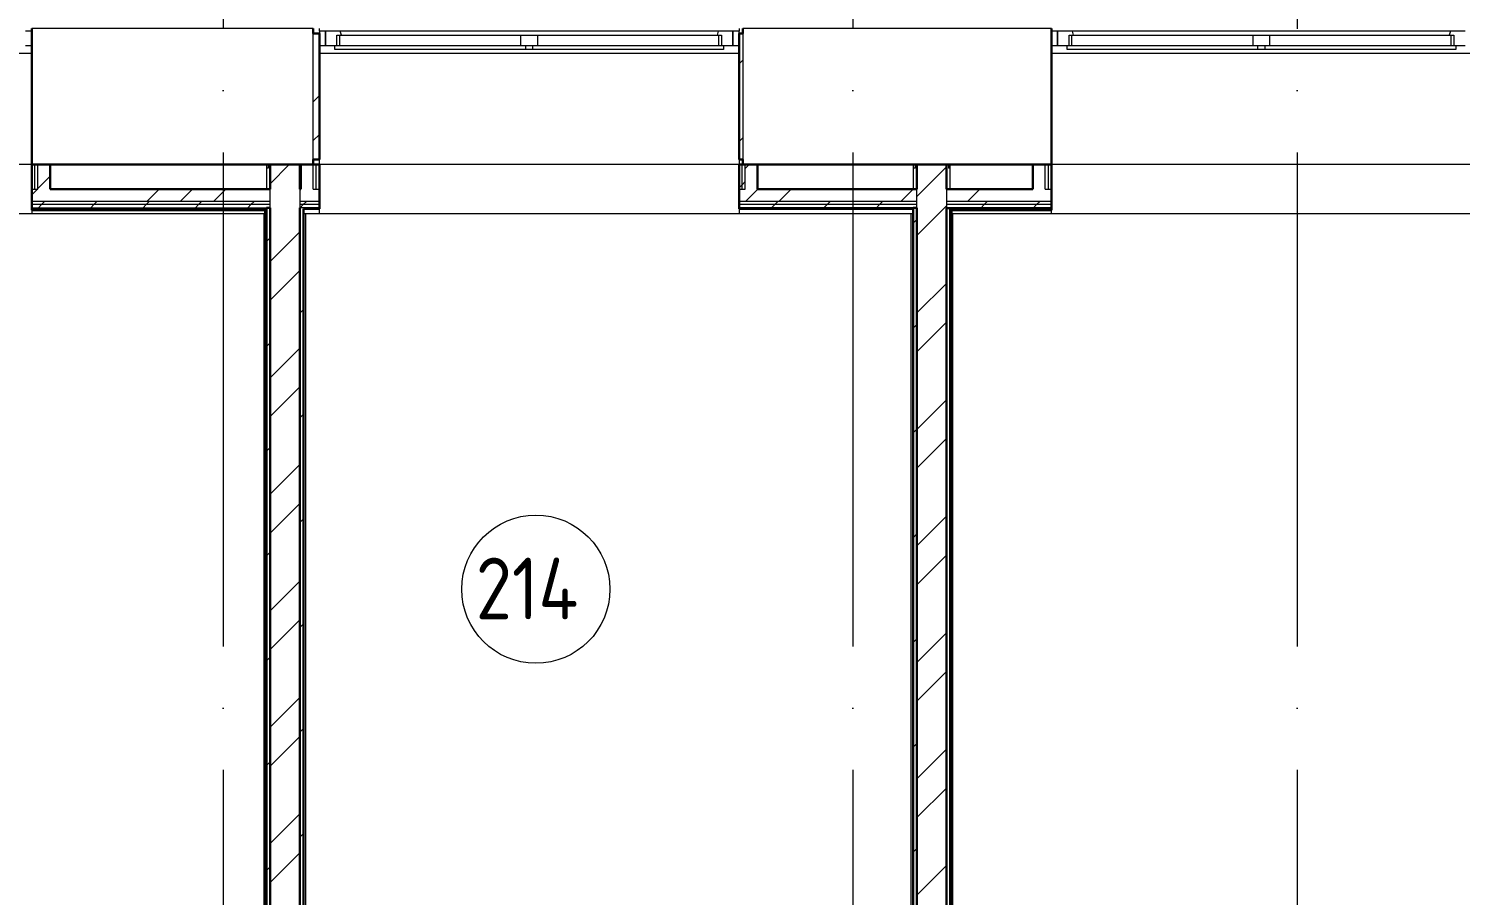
# Model space of a CAD drawing. Header units: millimetres. Extents: x -259793 to 503324, y -44556 to 93494.
# Drawn here: x 132399 to 138197, y -8395 to -4886 of the extents above; entities that cross this region are included whole.
import ezdxf

# ---------------------------------------------------------------- set-up
doc = ezdxf.new("R2010")
doc.units = ezdxf.units.MM
doc.linetypes.add('ADSK_Линия сетки', pattern=[25, 20, -2.5, 0, -2.5])
for name, color, linetype, lineweight in [('_ Окна', 7, 'Continuous', 9), ('Марки помещений', 252, 'Continuous', 20), ('Ограждение', 252, 'Continuous', 9), ('Окна', 252, 'Continuous', 9), ('Оси', 252, 'Continuous', 9), ('Стены внутренние', 7, 'Continuous', 18), ('Стены наружные', 7, 'Continuous', 18), ('Стены штриховка', 7, 'Continuous', 9)]:
    doc.layers.add(name, color=color, linetype=linetype, lineweight=lineweight)
doc.styles.add('GOST Common_2', font='', dxfattribs={"width": 0.9, "height": 250})
doc.styles.get('GOST Common_2').set_extended_font_data('GOST type B')

# ---------------------------------------------------------------- blocks, each defined once
blk = doc.blocks.new('2 этаж')
at = {"layer": '_ Окна', "color": 251, "true_color": 0x636466}
for p, q in [((132401, -3299.3), (132376, -3299.3)), ((133591, -3299.3), (133566, -3299.3)), ((133566, -3299.3), (133566, -3309.3)), ((133591, -3357.3), (133591, -3299.3)), ((135266, -3299.3), (135241, -3299.3)), ((135241, -3299.3), (135241, -3357.3)), ((135266, -3309.3), (135266, -3299.3)), ((136556, -3299.3), (136531, -3299.3)), ((136556, -3357.3), (136556, -3299.3)), ((132376, -3357.3), (132401, -3357.3)), ((133566, -3357.3), (133591, -3357.3)), ((135241, -3357.3), (135266, -3357.3)), ((136531, -3357.3), (136556, -3357.3))]:
    blk.add_line(p, q, dxfattribs=at)
at = {"layer": '_ Окна', "color": 251, "lineweight": 18, "true_color": 0x636466}
for p, q in [((133650.5, -3299.3), (133591, -3299.3)), ((133591, -3299.3), (133591, -3357.3)), ((133655, -3316.3), (133650.5, -3299.3)), ((135181.6, -3299.3), (135177, -3316.3)), ((135241, -3299.3), (135181.6, -3299.3)), ((135241, -3357.3), (135241, -3299.3)), ((136615.5, -3299.3), (136556, -3299.3)), ((136556, -3299.3), (136556, -3357.3)), ((136620, -3316.3), (136615.5, -3299.3)), ((138146.6, -3299.3), (138142, -3316.3)), ((138206, -3299.3), (138146.6, -3299.3)), ((133591, -3357.3), (133629, -3357.3)), ((133637, -3357.3), (133637, -3316.3)), ((133637, -3316.3), (133649, -3316.3)), ((135183, -3316.3), (135195, -3316.3)), ((135195, -3316.3), (135195, -3357.3)), ((135203, -3357.3), (135241, -3357.3)), ((136556, -3357.3), (136594, -3357.3)), ((136602, -3357.3), (136602, -3316.3)), ((136602, -3316.3), (136614, -3316.3)), ((138148, -3316.3), (138160, -3316.3)), ((138160, -3316.3), (138160, -3357.3)), ((138168, -3357.3), (138206, -3357.3))]:
    blk.add_line(p, q, dxfattribs=at)
at = {"layer": 'Марки помещений', "color": 251, "true_color": 0x636466}
blk.add_circle((134442.7, -5558.6), 300, dxfattribs=at)
at = {"layer": 'Ограждение', "color": 251, "true_color": 0x636466}
for p, q in [((132401, -3389.3), (130701, -3389.3)), ((135266, -3389.3), (133566, -3389.3)), ((138231, -3389.3), (136531, -3389.3)), ((133566, -3839.3), (133566, -3819.3)), ((135266, -3819.3), (135266, -3839.3)), ((132401, -3839.3), (130701, -3839.3)), ((133351.3, -3839.3), (133351.3, -3939.3)), ((135266, -3839.3), (133566, -3839.3)), ((135971, -3839.3), (135971, -3939.3)), ((136121, -3939.3), (136121, -3839.3)), ((138231, -3839.3), (136531, -3839.3)), ((133346.3, -4039.3), (125501, -4039.3)), ((132401, -4039.3), (130701, -4039.3)), ((132401, -4024.3), (132401, -4039.3)), ((133341.3, -4039.3), (133341.3, -9819.3)), ((135971, -4039.3), (133501.3, -4039.3)), ((133511.3, -9819.3), (133511.3, -4039.3)), ((133566, -4039.3), (133566, -4019.3)), ((135266, -4039.3), (133566, -4039.3)), ((135266, -4019.3), (135266, -4039.3)), ((135961, -4039.3), (135961, -9174.3)), ((143461, -4039.3), (136126, -4039.3)), ((136131, -9819.3), (136131, -4039.3)), ((136531, -4039.3), (136531, -4024.3)), ((138231, -4039.3), (136531, -4039.3))]:
    blk.add_line(p, q, dxfattribs=at)
at = {"layer": 'Окна', "color": 251, "true_color": 0x636466}
for p, q in [((135181.6, -3299.3), (133650.5, -3299.3)), ((138146.6, -3299.3), (136615.5, -3299.3)), ((133629, -3357.3), (134401, -3357.3)), ((133629, -3374.3), (133629, -3357.3)), ((133649, -3316.3), (134381, -3316.3)), ((133649, -3357.3), (133649, -3316.3)), ((134381, -3316.3), (134451, -3316.3)), ((134381, -3316.3), (134381, -3357.3)), ((134401, -3357.3), (134431, -3357.3)), ((134401, -3357.3), (134401, -3374.3)), ((134431, -3357.3), (135203, -3357.3)), ((134431, -3374.3), (134431, -3357.3)), ((134451, -3316.3), (135183, -3316.3)), ((134451, -3357.3), (134451, -3316.3)), ((135183, -3316.3), (135183, -3357.3)), ((135203, -3357.3), (135203, -3374.3)), ((136594, -3357.3), (137366, -3357.3)), ((136594, -3374.3), (136594, -3357.3)), ((136614, -3316.3), (137346, -3316.3)), ((136614, -3357.3), (136614, -3316.3)), ((137346, -3316.3), (137416, -3316.3)), ((137346, -3316.3), (137346, -3357.3)), ((137366, -3357.3), (137396, -3357.3)), ((137366, -3357.3), (137366, -3374.3)), ((137396, -3357.3), (138168, -3357.3)), ((137396, -3374.3), (137396, -3357.3)), ((137416, -3316.3), (138148, -3316.3)), ((137416, -3357.3), (137416, -3316.3)), ((138148, -3316.3), (138148, -3357.3)), ((138168, -3357.3), (138168, -3374.3)), ((134401, -3374.3), (133629, -3374.3)), ((134431, -3374.3), (134401, -3374.3)), ((135203, -3374.3), (134431, -3374.3)), ((137366, -3374.3), (136594, -3374.3)), ((137396, -3374.3), (137366, -3374.3)), ((138168, -3374.3), (137396, -3374.3))]:
    blk.add_line(p, q, dxfattribs=at)
at = {"layer": 'Оси', "color": 251, "linetype": 'ADSK_Линия сетки', "ltscale": 100, "true_color": 0x636466}
for p, q in [((133176, 33711.4), (133176, -32265.4)), ((135726, 33711.4), (135726, -32265.4)), ((137526, 33711.4), (137526, -32265.4)), ((170543.3, -3839.3), (93565.9, -3839.3))]:
    blk.add_line(p, q, dxfattribs=at)
at = {"layer": 'Стены внутренние', "color": 251, "lineweight": 30, "true_color": 0x636466}
for p, q in [((132401, -3289.3), (132401, -3839.3)), ((133541, -3309.3), (133541, -3289.3)), ((135281, -3289.3), (135281, -3309.3)), ((136531, -3839.3), (136531, -3289.3)), ((133541, -3839.3), (133541, -3819.3)), ((135281, -3819.3), (135281, -3839.3)), ((132476, -3839.3), (133491, -3839.3)), ((135341, -3839.3), (135986, -3839.3)), ((136106, -3839.3), (136456, -3839.3))]:
    blk.add_line(p, q, dxfattribs=at)
at = {"layer": 'Стены внутренние', "color": 251, "true_color": 0x636466}
for p, q in [((133541, -3289.3), (132401, -3289.3)), ((133566, -3299.3), (133566, -3289.3)), ((135266, -3289.3), (135266, -3299.3)), ((136531, -3289.3), (135281, -3289.3)), ((133541, -3819.3), (133541, -3309.3)), ((135281, -3309.3), (135281, -3819.3))]:
    blk.add_line(p, q, dxfattribs=at)
at = {"layer": 'Стены наружные', "color": 251, "lineweight": 30, "true_color": 0x636466}
for p, q in [((133566, -3309.3), (133541, -3309.3)), ((133566, -3819.3), (133566, -3309.3)), ((135281, -3309.3), (135266, -3309.3)), ((135266, -3309.3), (135266, -3819.3)), ((133541, -3819.3), (133566, -3819.3)), ((135266, -3819.3), (135281, -3819.3)), ((132401, -3839.3), (132401, -4024.3)), ((132476, -3839.3), (132401, -3839.3)), ((132476, -3939.3), (132476, -3839.3)), ((133366.3, -3839.3), (133366.3, -3939.3)), ((133486.3, -3939.3), (133486.3, -3839.3)), ((133491, -3839.3), (133491, -3939.3)), ((133566, -3839.3), (133491, -3839.3)), ((133566, -4019.3), (133566, -3839.3)), ((135266, -3839.3), (135266, -4019.3)), ((135341, -3839.3), (135266, -3839.3)), ((135341, -3939.3), (135341, -3839.3)), ((135986, -3839.3), (135986, -3939.3)), ((136106, -3839.3), (135986, -3839.3)), ((136106, -3939.3), (136106, -3839.3)), ((136456, -3839.3), (136456, -3939.3)), ((136531, -3839.3), (136456, -3839.3)), ((136531, -4024.3), (136531, -3839.3)), ((133366.3, -3939.3), (132476, -3939.3)), ((133491, -3939.3), (133486.3, -3939.3)), ((135986, -3939.3), (135341, -3939.3)), ((136456, -3939.3), (136106, -3939.3)), ((132401, -4024.3), (133346.3, -4024.3)), ((133346.3, -4024.3), (133346.3, -9824.3)), ((133366.3, -4014.3), (133351.3, -4014.3)), ((133351.3, -4019.3), (133351.3, -9829.3)), ((133366.3, -4014.3), (133366.3, -9844.3)), ((133486.3, -9844.3), (133486.3, -4014.3)), ((133501.3, -4019.3), (133566, -4019.3)), ((133501.3, -9829.3), (133501.3, -4019.3)), ((135266, -4019.3), (135971, -4019.3)), ((135986, -4014.3), (135971, -4014.3)), ((135971, -4019.3), (135971, -9184.3)), ((135986, -4014.3), (135986, -9199.3)), ((136106, -4014.3), (136106, -9844.3)), ((136121, -4019.3), (136126, -4019.3)), ((136121, -9829.3), (136121, -4019.3)), ((136126, -9824.3), (136126, -4024.3)), ((136126, -4024.3), (136531, -4024.3))]:
    blk.add_line(p, q, dxfattribs=at)
at = {"layer": 'Стены наружные', "color": 251, "linetype": 'Continuous', "lineweight": 9, "true_color": 0x636466}
for p, q in [((135266, -3431.7), (135281, -3416.7)), ((133541, -3585.1), (133566, -3560.1)), ((133541, -3742.3), (133566, -3717.3)), ((135266, -3746), (135281, -3731)), ((133366.3, -3917), (133444, -3839.3)), ((135291, -3855.5), (135307.2, -3839.3)), ((135986, -3968.9), (136106, -3848.9)), ((132401, -3962), (132423.8, -3939.3)), ((132426, -3937), (132476, -3887)), ((132867.2, -3989.3), (132917.2, -3939.3)), ((133002.2, -3989.3), (133052.2, -3939.3)), ((133137.1, -3989.3), (133187.1, -3939.3)), ((133563.4, -3939.3), (133566, -3936.7)), ((135266, -3933.7), (135278.5, -3921.2)), ((135278.5, -3921.2), (135291, -3908.7)), ((135292.1, -3989.3), (135342.1, -3939.3)), ((135427.1, -3989.3), (135477.1, -3939.3)), ((135920.5, -3989.3), (135970.5, -3939.3)), ((136190.4, -3989.3), (136240.4, -3939.3)), ((132440.3, -4001.8), (132452.8, -3989.3)), ((132652.4, -4001.8), (132664.9, -3989.3)), ((132864.5, -4001.8), (132877, -3989.3)), ((133076.7, -4001.8), (133089.2, -3989.3)), ((133288.8, -4001.8), (133301.3, -3989.3)), ((133500.9, -4001.8), (133513.4, -3989.3)), ((135410.1, -4001.8), (135422.6, -3989.3)), ((135622.2, -4001.8), (135634.7, -3989.3)), ((135834.4, -4001.8), (135846.9, -3989.3)), ((136258.6, -4001.8), (136271.1, -3989.3)), ((136470.8, -4001.8), (136483.3, -3989.3)), ((132417.8, -4024.3), (132422.8, -4019.3)), ((132427.8, -4014.3), (132440.3, -4001.8)), ((132488.5, -4024.3), (132493.5, -4019.3)), ((132559.2, -4024.3), (132564.2, -4019.3)), ((132629.9, -4024.3), (132634.9, -4019.3)), ((132634.9, -4019.3), (132639.9, -4014.3)), ((132639.9, -4014.3), (132652.4, -4001.8)), ((132700.6, -4024.3), (132705.6, -4019.3)), ((132771.3, -4024.3), (132776.3, -4019.3)), ((132842, -4024.3), (132847, -4019.3)), ((132852, -4014.3), (132864.5, -4001.8)), ((132912.7, -4024.3), (132917.7, -4019.3)), ((132983.4, -4024.3), (132988.4, -4019.3)), ((133054.2, -4024.3), (133059.2, -4019.3)), ((133059.2, -4019.3), (133064.2, -4014.3)), ((133064.2, -4014.3), (133076.7, -4001.8)), ((133124.9, -4024.3), (133129.9, -4019.3)), ((133195.6, -4024.3), (133200.6, -4019.3)), ((133266.3, -4024.3), (133271.3, -4019.3)), ((133276.3, -4014.3), (133288.8, -4001.8)), ((133337, -4024.3), (133342, -4019.3)), ((133486.3, -4016.3), (133488.4, -4014.3)), ((133488.4, -4014.3), (133500.9, -4001.8)), ((135397.6, -4014.3), (135410.1, -4001.8)), ((135604.7, -4019.3), (135609.7, -4014.3)), ((135609.7, -4014.3), (135622.2, -4001.8)), ((135821.9, -4014.3), (135834.4, -4001.8)), ((135986, -4126.1), (136106, -4006.1)), ((136165.4, -4024.3), (136170.4, -4019.3)), ((136236.1, -4024.3), (136241.1, -4019.3)), ((136246.1, -4014.3), (136258.6, -4001.8)), ((136306.8, -4024.3), (136311.8, -4019.3)), ((136377.6, -4024.3), (136382.6, -4019.3)), ((136448.3, -4024.3), (136453.3, -4019.3)), ((136453.3, -4019.3), (136458.3, -4014.3)), ((136458.3, -4014.3), (136470.8, -4001.8)), ((136519, -4024.3), (136524, -4019.3)), ((133346.3, -4085.6), (133351.3, -4080.6)), ((133366.3, -4231.3), (133486.3, -4111.3)), ((135971, -4077.3), (135986, -4062.3)), ((136121, -4068.7), (136126, -4063.7)), ((133346.3, -4156.3), (133351.3, -4151.3)), ((133351.3, -4151.3), (133366.3, -4136.3)), ((136121, -4139.4), (136126, -4134.4)), ((133346.3, -4227), (133351.3, -4222)), ((136121, -4210.1), (136126, -4205.1)), ((133366.3, -4388.4), (133486.3, -4268.4)), ((136121, -4280.8), (136126, -4275.8)), ((133346.3, -4297.8), (133351.3, -4292.8)), ((135986, -4440.4), (136106, -4320.4)), ((136121, -4351.5), (136126, -4346.5)), ((133346.3, -4368.5), (133351.3, -4363.5)), ((133346.3, -4439.2), (133351.3, -4434.2)), ((133486.3, -4440.6), (133501.3, -4425.6)), ((136121, -4422.2), (136126, -4417.2)), ((133346.3, -4509.9), (133351.3, -4504.9)), ((135971, -4501.5), (135986, -4486.5)), ((135986, -4597.5), (136106, -4477.5)), ((136121, -4492.9), (136126, -4487.9)), ((133346.3, -4580.6), (133351.3, -4575.6)), ((133351.3, -4575.6), (133366.3, -4560.6)), ((136121, -4563.6), (136126, -4558.6)), ((133366.3, -4702.7), (133486.3, -4582.7)), ((136121, -4634.4), (136126, -4629.4)), ((133346.3, -4651.3), (133351.3, -4646.3)), ((133346.3, -4722), (133351.3, -4717)), ((133366.3, -4859.9), (133486.3, -4739.9)), ((136121, -4705.1), (136126, -4700.1)), ((133346.3, -4792.7), (133351.3, -4787.7)), ((135986, -4911.8), (136106, -4791.8)), ((136121, -4775.8), (136126, -4770.8)), ((133346.3, -4863.4), (133351.3, -4858.4)), ((133486.3, -4864.9), (133501.3, -4849.9)), ((136121, -4846.5), (136126, -4841.5)), ((135971, -4925.8), (135986, -4910.8)), ((136121, -4917.2), (136126, -4912.2)), ((133346.3, -4934.2), (133351.3, -4929.2)), ((133351.3, -4999.9), (133366.3, -4984.9)), ((135986, -5069), (136106, -4949)), ((136121, -4987.9), (136126, -4982.9)), ((133346.3, -5004.9), (133351.3, -4999.9)), ((133346.3, -5075.6), (133351.3, -5070.6)), ((133366.3, -5174.2), (133486.3, -5054.2)), ((136121, -5058.6), (136126, -5053.6)), ((133346.3, -5146.3), (133351.3, -5141.3)), ((136121, -5129.3), (136126, -5124.3)), ((133346.3, -5217), (133351.3, -5212)), ((133366.3, -5331.3), (133486.3, -5211.3)), ((136121, -5200), (136126, -5195)), ((133486.3, -5289.1), (133501.3, -5274.1)), ((135986, -5383.3), (136106, -5263.3)), ((136121, -5270.8), (136126, -5265.8)), ((133346.3, -5287.7), (133351.3, -5282.7)), ((133346.3, -5358.4), (133351.3, -5353.4)), ((135971, -5350), (135986, -5335)), ((136121, -5341.5), (136126, -5336.5)), ((133346.3, -5429.1), (133351.3, -5424.1)), ((133351.3, -5424.1), (133366.3, -5409.1)), ((135986, -5540.5), (136106, -5420.5)), ((136121, -5412.2), (136126, -5407.2)), ((133346.3, -5499.8), (133351.3, -5494.8)), ((136121, -5482.9), (136126, -5477.9)), ((133346.3, -5570.5), (133351.3, -5565.5)), ((133366.3, -5645.7), (133486.3, -5525.7)), ((136121, -5553.6), (136126, -5548.6)), ((136121, -5624.3), (136126, -5619.3)), ((133346.3, -5641.3), (133351.3, -5636.3)), ((133346.3, -5712), (133351.3, -5707)), ((133366.3, -5802.8), (133486.3, -5682.8)), ((133486.3, -5713.4), (133501.3, -5698.4)), ((135986, -5854.8), (136106, -5734.8)), ((136121, -5695), (136126, -5690)), ((133346.3, -5782.7), (133351.3, -5777.7)), ((135971, -5774.3), (135986, -5759.3)), ((136121, -5765.7), (136126, -5760.7)), ((133346.3, -5853.4), (133351.3, -5848.4)), ((133351.3, -5848.4), (133366.3, -5833.4)), ((136121, -5836.4), (136126, -5831.4)), ((135986, -6011.9), (136106, -5891.9)), ((136121, -5907.2), (136126, -5902.2)), ((133346.3, -5924.1), (133351.3, -5919.1)), ((133346.3, -5994.8), (133351.3, -5989.8)), ((133366.3, -6117.1), (133486.3, -5997.1)), ((136121, -5977.9), (136126, -5972.9)), ((133346.3, -6065.5), (133351.3, -6060.5)), ((136121, -6048.6), (136126, -6043.6)), ((133346.3, -6136.2), (133351.3, -6131.2)), ((133486.3, -6137.7), (133501.3, -6122.7)), ((136121, -6119.3), (136126, -6114.3)), ((133346.3, -6206.9), (133351.3, -6201.9)), ((133366.3, -6274.3), (133486.3, -6154.3)), ((135971, -6198.6), (135986, -6183.6)), ((136121, -6190), (136126, -6185)), ((133351.3, -6272.7), (133366.3, -6257.7)), ((135986, -6326.2), (136106, -6206.2)), ((136121, -6260.7), (136126, -6255.7)), ((133346.3, -6277.7), (133351.3, -6272.7)), ((133346.3, -6348.4), (133351.3, -6343.4)), ((135986, -6483.4), (136106, -6363.4)), ((136121, -6331.4), (136126, -6326.4)), ((133346.3, -6419.1), (133351.3, -6414.1)), ((136121, -6402.1), (136126, -6397.1)), ((133346.3, -6489.8), (133351.3, -6484.8)), ((133366.3, -6588.6), (133486.3, -6468.6)), ((136121, -6472.8), (136126, -6467.8)), ((133486.3, -6561.9), (133501.3, -6546.9)), ((136121, -6543.5), (136126, -6538.5)), ((133346.3, -6560.5), (133351.3, -6555.5)), ((135971, -6622.8), (135986, -6607.8)), ((136121, -6614.3), (136126, -6609.3)), ((133346.3, -6631.2), (133351.3, -6626.2)), ((133366.3, -6745.7), (133486.3, -6625.7)), ((133346.3, -6701.9), (133351.3, -6696.9)), ((133351.3, -6696.9), (133366.3, -6681.9)), ((135986, -6797.7), (136106, -6677.7)), ((136121, -6685), (136126, -6680)), ((133346.3, -6772.6), (133351.3, -6767.6)), ((136121, -6755.7), (136126, -6750.7))]:
    blk.add_line(p, q, dxfattribs=at)
at = {"layer": 'Стены наружные', "color": 251, "true_color": 0x636466}
for p, q in [((133358.8, -3854.3), (133351.3, -3854.3)), ((133358.8, -3839.3), (133358.8, -3854.3)), ((135978.5, -3854.3), (135971, -3854.3)), ((135978.5, -3839.3), (135978.5, -3854.3)), ((136113.5, -3839.3), (136113.5, -3854.3)), ((136121, -3854.3), (136113.5, -3854.3))]:
    blk.add_line(p, q, dxfattribs=at)
at = {"layer": 'Стены штриховка', "color": 251, "true_color": 0x636466}
for p, q in [((132413.5, -3939.3), (132413.5, -3839.3)), ((132426, -3939.3), (132426, -3839.3)), ((133541, -3939.3), (133541, -3839.3)), ((133553.5, -3939.3), (133553.5, -3839.3)), ((135278.5, -3939.3), (135278.5, -3839.3)), ((135291, -3939.3), (135291, -3839.3)), ((136506, -3939.3), (136506, -3839.3)), ((136518.5, -3939.3), (136518.5, -3839.3)), ((132401, -3939.3), (132426, -3939.3)), ((133366.3, -4014.3), (133366.3, -3939.3)), ((133486.3, -3939.3), (133486.3, -4014.3)), ((133541, -3939.3), (133566, -3939.3)), ((135266, -3939.3), (135291, -3939.3)), ((135986, -4014.3), (135986, -3939.3)), ((136106, -3939.3), (136106, -4014.3)), ((136506, -3939.3), (136531, -3939.3)), ((133366.3, -3989.3), (132401, -3989.3)), ((133566, -3989.3), (133486.3, -3989.3)), ((135986, -3989.3), (135266, -3989.3)), ((136531, -3989.3), (136106, -3989.3)), ((133366.3, -4001.8), (132401, -4001.8)), ((132401, -4014.3), (133351.3, -4014.3)), ((132401, -4019.3), (133351.3, -4019.3)), ((133566, -4001.8), (133486.3, -4001.8)), ((133566, -4014.3), (133486.3, -4014.3)), ((135986, -4001.8), (135266, -4001.8)), ((135971, -4014.3), (135266, -4014.3)), ((136531, -4001.8), (136106, -4001.8)), ((136531, -4014.3), (136106, -4014.3)), ((136106, -4014.3), (136531, -4014.3)), ((136121, -4019.3), (136106, -4019.3)), ((136126, -4019.3), (136531, -4019.3))]:
    blk.add_line(p, q, dxfattribs=at)
at = {"layer": 'Марки помещений', "color": 251, "true_color": 0x636466, "style": 'GOST Common_2', "width": 0.9}
blk.add_text('214', height=250, dxfattribs=at).set_placement((134199.2, -5680.9))

msp = doc.modelspace()

# ---------------------------------------------------------------- block references
msp.add_blockref('2 этаж', (10, -1596.55941))

doc.saveas('drawing.dxf')
